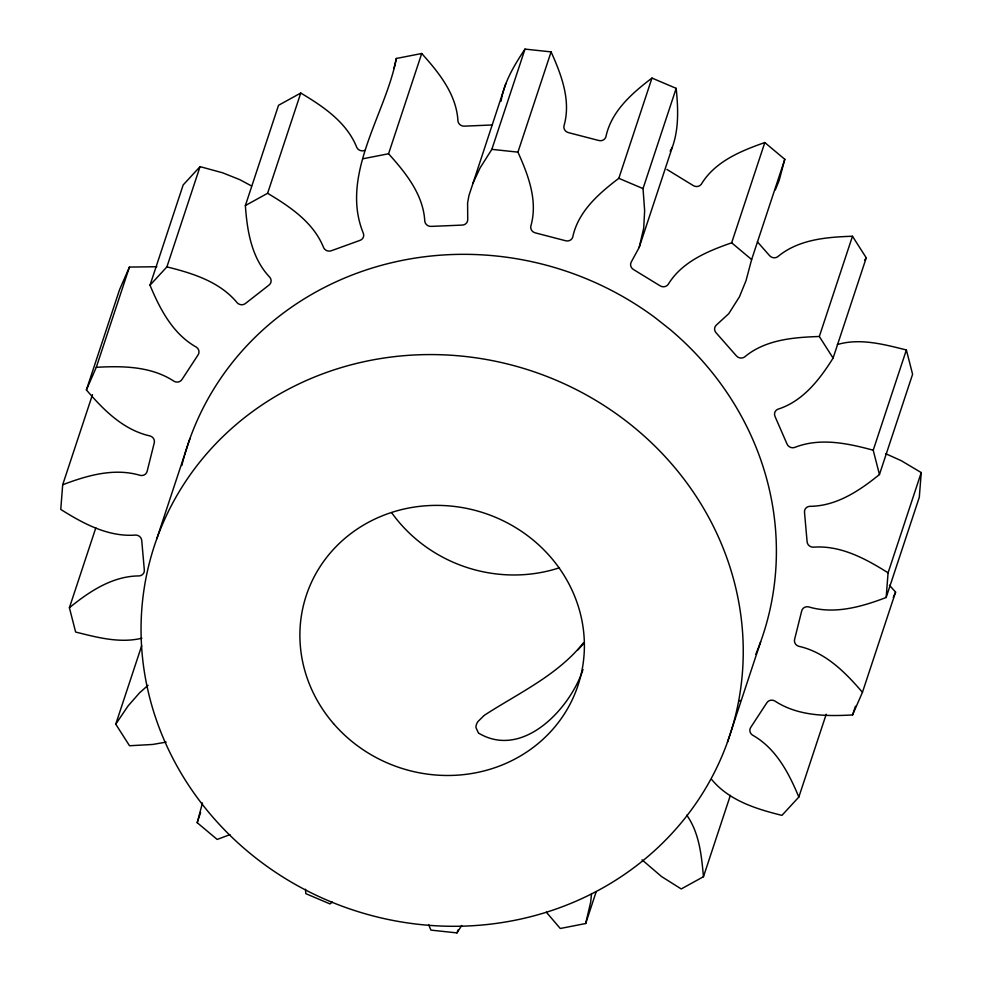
<?xml version="1.0" encoding="UTF-8"?>
<svg xmlns="http://www.w3.org/2000/svg" width="982" height="982" viewBox="0 0 982 982"><rect width="100%" height="100%" fill="white"/><g stroke="black" fill="none" stroke-linecap="round" stroke-linejoin="round"><path stroke-width="1.47" d="M92.48 394.678L62.688 484.764L60.761 509.425C83.188 523.541 108.315 537.215 135.737 535.055A5.941 5.573 18.3 0 1 141.764 540.775L144.305 569.732A5.941 5.573 18.3 0 1 139.334 575.918C112.562 575.943 89.387 591.495 69.403 607.723L75.626 632.04C96.985 637.379 119.927 643.578 141.887 638.202M711.533 779.315C728.951 800.588 756.287 809.021 781.942 815.367L798.832 797.053C788.89 773.067 775.915 748.161 752.347 735.027A5.941 5.573 18.3 0 1 750.886 727.171L766.709 702.977A5.941 5.573 18.3 0 1 774.688 700.89C797.58 716.087 826.132 716.43 852.56 714.933L862.442 692.335C845.342 672.289 825.31 652.122 798.599 646.254A5.941 5.573 18.3 0 1 794.659 639.122L801.643 611.172A5.941 5.573 18.3 0 1 808.444 606.827C834.491 614.683 861.656 606.802 886.157 597.498L888.084 572.825L921.239 472.575L901.194 460.668L885.568 453.647M921.239 472.575L919.312 497.236L886.157 597.498M591.569 893.497L590.673 902.176L585.677 923.522L560.28 928.493L546.348 912.217M501.029 101.195C504.122 82.022 514.372 64.996 525.002 49.1L551.086 51.886C561.409 74.828 571.328 100.716 563.926 126.064A5.941 5.573 18.3 0 0 568.774 132.705L598.504 140.426A5.941 5.573 18.3 0 0 605.869 136.952C611.209 111.248 632.064 93.204 651.974 78.069L676.181 88.343C678.132 107.922 679.078 128.372 672.339 147.202L639.184 247.452L631.242 262.034A5.941 5.573 18.3 0 0 633.734 269.682L659.855 285.664A5.941 5.573 18.3 0 0 668.079 284.571C681.827 261.752 707.666 251.196 731.664 242.8L764.818 142.55L784.79 159.305L779.156 180.479L775.314 189.894M492.056 124.972L464.67 126.138A5.941 5.573 18.3 0 1 457.956 121.167C456.581 94.382 438.856 72.582 421.72 53.507L396.323 58.478C385.889 114.059 339.342 174.956 363.401 233.458A5.941 5.573 18.3 0 1 359.756 240.455L331.597 250.643A5.941 5.573 18.3 0 1 323.679 247.82C313.675 222.484 290.034 206.699 267.607 193.294L245.377 205.545C247.12 230.954 251.576 258.278 269.94 277.427A5.941 5.573 18.3 0 1 268.798 285.246L245.672 303.315A5.941 5.573 18.3 0 1 237.313 302.935C219.894 281.674 192.558 273.229 166.903 266.883L150.013 285.197C159.956 309.183 172.93 334.089 196.486 347.223A5.941 5.573 18.3 0 1 197.959 355.079L182.136 379.273A5.941 5.573 18.3 0 1 174.158 381.36C151.265 366.176 122.713 365.82 96.285 367.317L86.404 389.915C103.503 409.96 123.536 430.141 150.246 435.996A5.941 5.573 18.3 0 1 154.186 443.127L147.202 471.078A5.941 5.573 18.3 0 1 140.401 475.423C114.354 467.567 87.189 475.448 62.688 484.764M393.991 68.445L396.323 58.478M229.96 834.626L217.182 839.45L197.21 822.695L202.464 802.932M784.79 159.305L751.635 259.555L746.001 280.742L739.409 296.859L728.742 313.7L716.344 325.067A5.941 5.573 18.3 0 0 716.259 332.984L736.205 355.656A5.941 5.573 18.3 0 0 744.491 357.043C765.211 339.637 793.419 337.342 819.319 336.495L833.092 358.086C819.675 379.482 802.932 401.368 777.781 409.248A5.941 5.573 18.3 0 0 775.117 416.663L786.938 443.803A5.941 5.573 18.3 0 0 794.463 447.534C819.884 437.321 847.81 443.324 873.219 450.21L879.442 474.527C859.459 490.755 836.283 506.307 809.512 506.331A5.941 5.573 18.3 0 0 804.528 512.518L807.081 541.475A5.941 5.573 18.3 0 0 813.108 547.195C840.531 545.035 865.658 558.721 888.084 572.825M505.865 83.47L468.942 195.565L467.604 202.918L467.727 219.587A5.941 5.573 18.3 0 1 461.945 225.099L431.503 226.388A5.941 5.573 18.3 0 1 424.801 221.429C423.426 194.632 405.701 172.832 388.565 153.757L421.72 53.507M639.184 247.452L643.713 228.106L644.646 210.639L643.026 188.593L676.181 88.343M86.404 389.915L119.559 289.665L129.44 267.067L156.875 266.736M96.285 367.317L129.44 267.067M150.013 285.197L183.168 184.947L200.058 166.633L222.595 172.795L239.841 179.681L251.515 185.954M166.903 266.883L200.058 166.633M69.403 607.723L95.831 527.813M245.377 205.545L278.532 105.295L300.762 93.044C323.188 106.449 346.83 122.234 356.834 147.57A5.941 5.573 18.3 0 0 364.752 150.381M267.607 193.294L300.762 93.044M156.801 538.762L189.956 438.512M166.179 742.122L152.652 744.466L129.526 745.755L115.753 724.164L141.703 645.714M197.21 822.695L200.574 812.519M472.71 183.72L480.088 167.922L491.847 149.35L525.002 49.1M651.974 78.069L618.82 178.319C598.91 193.454 578.054 211.498 572.715 237.202A5.941 5.573 18.3 0 1 565.35 240.676L535.62 232.955A5.941 5.573 18.3 0 1 530.771 226.314C538.173 200.966 528.255 175.078 517.931 152.136L551.086 51.886M428.594 924.578L430.914 930.114L456.998 932.9L457.956 929.991M585.677 923.522L596.246 891.558M819.319 336.495L852.474 236.245C826.574 237.092 798.366 239.375 777.646 256.793A5.941 5.573 18.3 0 1 769.36 255.406L757.392 241.805M833.092 358.086L866.247 257.836L852.474 236.245M727.478 742.11A302.922 283.933 18.3 0 0 382.735 358.221A302.922 283.933 18.3 0 0 216.2 820.964A302.922 283.933 18.3 0 0 727.478 742.11L760.633 641.86M642.056 859.839L661.537 876.545L681.238 888.956L703.468 876.705L730.375 795.346M873.219 450.21L906.374 349.96C884.156 344.461 860.011 337.808 837.339 344.572M879.442 474.527L912.597 374.277L906.374 349.96M798.832 797.053L826.218 714.233M852.56 714.933L855.445 706.218M862.442 692.335L895.596 592.085L889.434 585.26M583.026 669.454C570.039 708.881 522.719 759.54 478.59 733.112M893.276 597.4L895.596 592.085M670.166 151.179L672.339 147.202M456.998 932.9L461.7 925.474M115.753 724.164L128.077 705.935L139.665 692.727L148.086 685.289M864.602 260.267L866.247 257.836M583.492 642.793C557.395 675.444 518.692 693.01 484.433 715.227M332.333 902.065L330.026 903.931L305.819 893.657L305.488 889.25M483.893 715.706L477.952 721.561A71.551 22.709 -7.6 0 0 475.975 727.588L478.271 732.682M764.818 142.55C740.821 150.933 714.982 161.502 701.234 184.321A5.941 5.573 18.3 0 1 693.01 185.414L666.901 169.432M363.168 158.728L388.565 153.757M491.847 149.35L517.931 152.136M618.82 178.319L643.026 188.593M731.664 242.8L751.635 259.555M686.737 815.158C699.356 832.846 701.516 855.69 703.468 876.705M559.47 567.768A143.114 134.141 18.3 0 1 391.658 512.69M755.784 654.331A302.922 283.933 18.3 0 0 669.736 329.203L654.92 317.517A302.922 283.933 18.3 0 0 184.481 455.488M181.817 465.542A302.922 283.933 18.3 0 1 184.076 456.912M740.207 700.412A91.424 1.78 -68.7 0 1 739.986 701.332M577.809 650.01A94.788 20.855 -52.6 0 1 583.394 643.91M333.512 723.587A143.114 134.141 18.3 0 0 575.992 691.021A143.114 134.141 18.3 0 0 416.908 506.7A143.114 134.141 18.3 0 0 333.512 723.587"/></g></svg>
